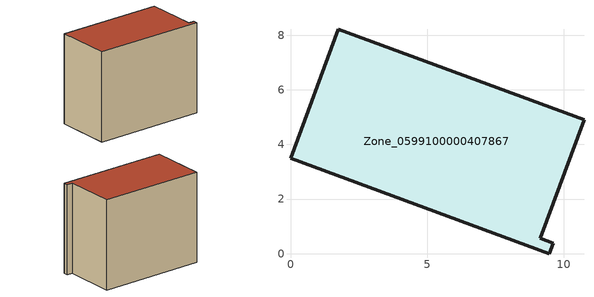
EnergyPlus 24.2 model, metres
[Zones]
Zone_0599100000407867
 floor ground (C_G): 0,3.49 1.74,8.21 10.74,4.91 9.15,0.56 9.62,0.39 9.47,0 z0
 wall outside (C_F): 1.74,8.21 0,3.49 9.47,0 9.62,0.39 9.15,0.56 10.74,4.91 1.74,8.21 z0:8.14
 roof outside (C_R): 0,3.49 9.47,0 9.62,0.39 9.15,0.56 10.74,4.91 1.74,8.21 z8.14
[BUILDING]
Pand.0599100000407867: North Axis=0; Terrain=City; Loads Convergence Tolerance Value=0.04; Temperature Convergence Tolerance Value=0.4; Solar Distribution=FullExterior; Maximum Number of Warmup Days=25; Minimum Number of Warmup Days=1
[Site:Location]
Rotterdam.The.Hague.AP_ZH_NLD Design_Conditions: Latitude=51.96; Longitude=4.45; Time Zone=1; Elevation=-4.5
[SITE:GROUNDTEMPERATURE:BUILDINGSURFACE]
18, 18, 18, 18, 18, 18, 18, 18, 18, 18, 18, 18
[MATERIAL] Thermal Absorptance=0.9; Solar Absorptance=0.7; Visible Absorptance=0.7
Name | Roughness | Thickness | Conductivity | Density | Specific Heat
G.TI.1992-2005 | MediumSmooth | 0.15 | 0.06 | 540 | 1210
F.TI.1992-2005 | Rough | 0.3 | 0.12 | 1920 | 840
R.TI.1992-2005 | MediumRough | 0.2 | 0.08 | 1500 | 1000
[CONSTRUCTION]
C_G: G.TI.1992-2005
C_F: F.TI.1992-2005
C_R: R.TI.1992-2005
[ZONE]
Zone_0599100000407867: Type=1; Multiplier=1; Ceiling Height=Autocalculate; Volume=Autocalculate; Floor Area=autocalculate; Part of Total Floor Area=Yes
[ZONEINFILTRATION:DESIGNFLOWRATE]
Infil_Zone_0599100000407867: Zone or ZoneList or Space or SpaceList=Zone_0599100000407867; Schedule=AlwaysOn; Design Flow Rate Calculation Method=Flow/Area; Flow Rate per Floor Area=0.0015; Constant Term Coefficient=1; Temperature Term Coefficient=0; Velocity Term Coefficient=0; Velocity Squared Term Coefficient=0
[HVACTEMPLATE:ZONE:IDEALLOADSAIRSYSTEM]
Zone_0599100000407867: Maximum Heating Supply Air Temperature=50; Minimum Cooling Supply Air Temperature=13; Maximum Heating Supply Air Humidity Ratio=0.0156; Minimum Cooling Supply Air Humidity Ratio=0.0077; Heating Limit=NoLimit; Cooling Limit=NoLimit; Dehumidification Control Type=ConstantSensibleHeatRatio; Cooling Sensible Heat Ratio=0.7; Dehumidification Setpoint=60; Humidification Control Type=None; Humidification Setpoint=30; Outdoor Air Method=None; Outdoor Air Flow Rate per Person=0.00944; Outdoor Air Flow Rate per Zone Floor Area=0; Outdoor Air Flow Rate per Zone=0; Demand Controlled Ventilation Type=None; Outdoor Air Economizer Type=NoEconomizer; Heat Recovery Type=None; Sensible Heat Recovery Effectiveness=0.7; Latent Heat Recovery Effectiveness=0.65
[ZONECONTROL:THERMOSTAT]
ThermostatControl_Zone_0599100000407867: Zone or ZoneList=Zone_0599100000407867; Control Type Schedule=DualSetpointControlType; Control 1=Thermostat_Zone_0599100000407867; Temperature Difference Between Cutout And Setpoint=0
[THERMOSTATSETPOINT:DUALSETPOINT]
Thermostat_Zone_0599100000407867: Heating Setpoint Temperature Schedule=HeatingSetpoint_Zone_0599100000407867; Cooling Setpoint Temperature Schedule=CoolingSetpoint_Zone_0599100000407867
[SCHEDULE:COMPACT]
HeatingSetpoint_Zone_0599100000407867: Through: 12/31, For: AllDays, Until: 24:00, 21
CoolingSetpoint_Zone_0599100000407867: Through: 12/31, For: AllDays, Until: 24:00, 24
DualSetpointControlType: Through: 12/31, For: AllDays, Until: 24:00, 4
AlwaysOn: Through: 12/31, For: AllDays, Until: 24:00, 1
